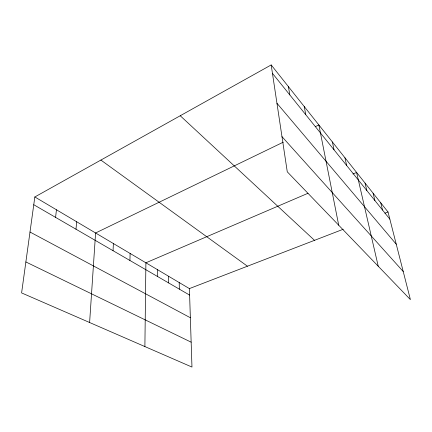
<?xml version="1.0" encoding="UTF-8"?>
<svg xmlns="http://www.w3.org/2000/svg" width="432" height="432" viewBox="0 0 432 432"><rect width="100%" height="100%" fill="white"/><g stroke="black" fill="none" stroke-linecap="round" stroke-linejoin="round"><path stroke-width="0.65" d="M144.887 346.572L145.897 262.802L307.978 193.288M129.919 260.48L130.118 253.449M113.049 250.695L113.384 243.529M89.613 322.515L95.596 232.983L283.343 142.144M76 229.214L76.658 221.756M55.593 217.382L56.446 209.774M34.835 196.965L21.6 292.918L191.97 367.06L189.405 288.598L34.835 196.965L271.183 64.94L388.022 211.982L410.4 299.614L287.269 171.817L271.183 64.94M315.241 126.711L318.87 124.956L338.71 225.202M352.939 173.999L356.594 172.433L378.232 266.225M189.405 288.598L343.273 229.241M384.917 213.176L388.022 211.982M25.871 261.954L191.155 342.176M30.002 232.027L190.355 317.736M33.766 204.725L189.616 295.094M100.883 160.072L247.444 266.204M180.23 115.749L314.512 240.338M281.972 136.636L403.229 271.528M276.95 103.264L396.252 244.21M272.452 73.354L389.848 219.137M380.754 202.829L382.563 210.092M373.113 193.217L374.906 200.583M365.067 183.098L366.844 190.571M344.93 157.75L346.637 165.472M332.386 141.966L334.039 149.834M304.263 106.569L305.764 114.723M288.419 86.632L289.818 94.921M179.204 282.55L179.35 289.143M168.572 276.248L168.653 282.938M157.48 269.671L157.48 276.458"/></g></svg>
